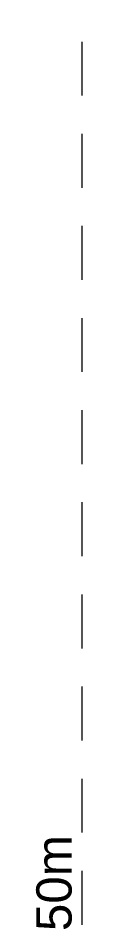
# Model space of a CAD drawing. Header units: inches. Extents: x -38 to 5698, y -33 to 92.
# Drawn here: x 108.948 to 109.07, y 18.6 to 20.978 of the extents above; entities that cross this region are included whole.
import ezdxf

# ---------------------------------------------------------------- set-up
doc = ezdxf.new("R2010")
doc.units = ezdxf.units.IN
doc.header["$MEASUREMENT"] = 0
doc.linetypes.add('Hidden Line', pattern=[0.195611, 0.141111, -0.0545])
doc.layers.add('08 _ STR _ EXT _ 09 Vigas', color=7, linetype='Continuous')
doc.layers.add('Notas - Etiquetas', color=251, linetype='Continuous')
doc.styles.add('Estilo_Generado_4', font='swisse.ttf')

msp = doc.modelspace()

# ---------------------------------------------------------------- linework, layer by layer
at = {"layer": '08 _ STR _ EXT _ 09 Vigas', "color": 251, "linetype": 'Hidden Line', "lineweight": 13}
msp.add_line((109.07, 17.4), (109.07, 29.7), dxfattribs=at)

# ---------------------------------------------------------------- texts
at = {"layer": 'Notas - Etiquetas', "color": 8, "linetype": 'Continuous', "lineweight": 13, "insert": (109.0435, 17.5616), "char_height": 0.0925, "attachment_point": 7, "rotation": 90, "style": 'Estilo_Generado_4'}
msp.add_mtext('\\A1;{\\pql;\\fSwis721 Ex BT|b0|i0|c0|p34;VIGA-103\\fSwis721 Ex BT|b0|i0|c0|p34; \\fSwis721 Ex BT|b0|i0|c0|p34;0.90\\fSwis721 Ex BT|b0|i0|c0|p34;x\\fSwis721 Ex BT|b0|i0|c0|p34;0.50\\fSwis721 Ex BT|b0|i0|c0|p34;m}', dxfattribs=at)

doc.saveas('drawing.dxf')
